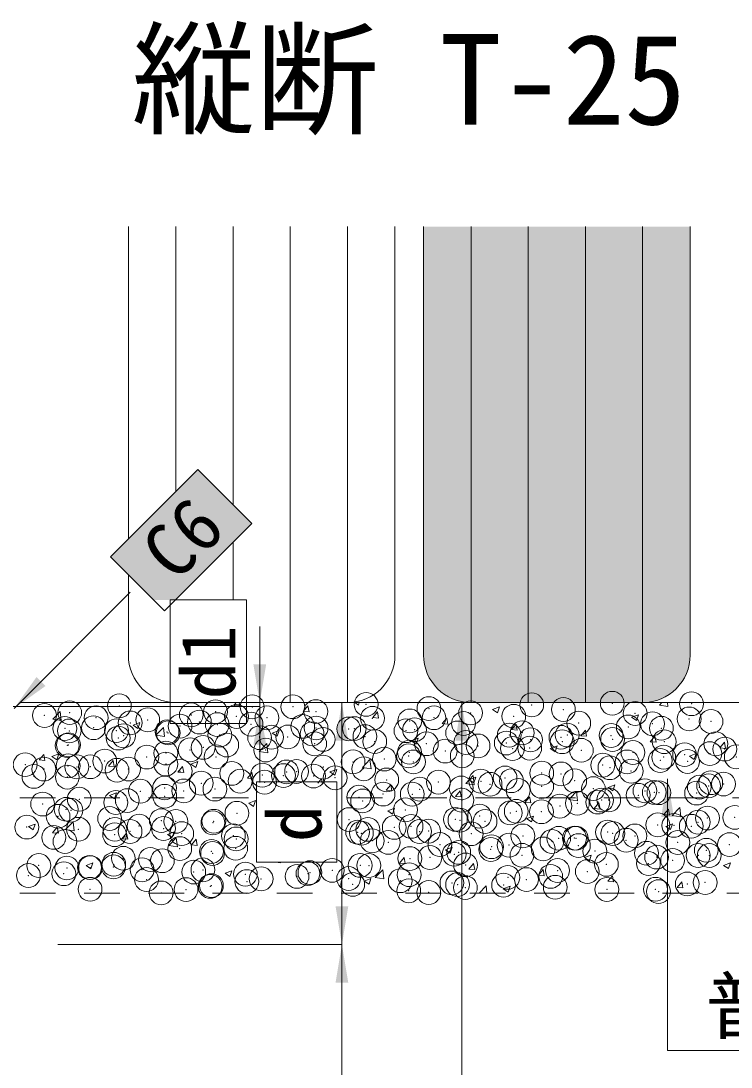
# Model space of a CAD drawing. Units: millimetres, scale not verified. Extents: x 14445 to 39803, y 10010 to 18037.
# Drawn here: x 18161 to 18534, y 14498 to 15047 of the extents above; entities that cross this region are included whole.
import ezdxf
from ezdxf.enums import TextEntityAlignment as Align

# ---------------------------------------------------------------- set-up
doc = ezdxf.new("R2010")
doc.units = ezdxf.units.MM
doc.header["$LTSCALE"] = 25
doc.header["$PDMODE"] = 32
doc.header["$PDSIZE"] = 12.5
doc.linetypes.add('USER1', pattern=[1.35, 0.75, -0.6])
for name, color, linetype, lineweight in [('0_2', 7, 'Continuous', 9), ('寸法線', 7, 'Continuous', 9), ('補助線', 8, 'Continuous', 20), ('ﾊｯﾁﾝｸﾞ', 7, 'Continuous', 5)]:
    doc.layers.add(name, color=color, linetype=linetype, lineweight=lineweight)
doc.styles.add('ＭＳ ゴシック', font='')
doc.styles.get('ＭＳ ゴシック').set_extended_font_data('MS Gothic')

# ---------------------------------------------------------------- blocks, each defined once
blk = doc.blocks.new('filled_arrow')
at = {"color": 0, "linetype": 'Continuous', "lineweight": -2}
blk.add_solid([(7.5, 1.25), (0, 0), (7.5, -1.25)], dxfattribs=at)

msp = doc.modelspace()

# ---------------------------------------------------------------- hatches: boundary and pattern name
at = {"layer": 'ﾊｯﾁﾝｸﾞ'}
for points in [[(18512.73, 14939.15), (18372.73, 14939.15), (18372.73, 14714.15, 0.41421), (18397.73, 14689.15), (18487.73, 14689.15, 0.41421), (18512.73, 14714.15)], [(18282.57, 14783.16), (18254.23, 14811.49), (18208.41, 14765.67), (18231, 14743.08), (18242.5, 14743.08)]]:
    msp.add_hatch(color=256, dxfattribs=at).paths.add_polyline_path(points)

# ---------------------------------------------------------------- linework, layer by layer
at = {"layer": '0_2'}
for p, q in [((18217.73, 14774.99), (18217.73, 14939.15)), ((18357.73, 14939.15), (18357.73, 14714.15)), ((18372.73, 14714.15), (18372.73, 14939.15)), ((18512.73, 14939.15), (18512.73, 14714.15)), ((18217.73, 14714.15), (18217.73, 14756.36)), ((18332.73, 14689.15), (18242.73, 14689.15)), ((18487.73, 14689.15), (18397.73, 14689.15))]:
    msp.add_line(p, q, dxfattribs=at)
at = {"layer": '0_2', "lineweight": 5}
for p, q in [((18242.73, 14799.99), (18242.73, 14939.15)), ((18272.73, 14939.15), (18272.73, 14793)), ((18302.73, 14939.15), (18302.73, 14689.15)), ((18332.73, 14689.15), (18332.73, 14939.15)), ((18397.73, 14689.15), (18397.73, 14939.15)), ((18427.73, 14939.15), (18427.73, 14689.15)), ((18457.73, 14939.15), (18457.73, 14689.15)), ((18487.73, 14689.15), (18487.73, 14939.15)), ((18272.73, 14773.32), (18272.73, 14743.08)), ((18242.73, 14743.08), (18242.73, 14743.32))]:
    msp.add_line(p, q, dxfattribs=at)
at = {"layer": '0_2', "lineweight": 20}
msp.add_line((18160.73, 14689.17), (18712.4, 14689.17), dxfattribs=at)
at = {"layer": '0_2', "linetype": 'USER1'}
for p, q in [((18160.73, 14639.17), (18284.97, 14639.17)), ((18332.42, 14639.17), (18712.4, 14639.17)), ((18160.73, 14589.17), (18712.4, 14589.17))]:
    msp.add_line(p, q, dxfattribs=at)
at = {"layer": '0_2'}
for centre, start, end in [((18242.73, 14714.15), 180, 270), ((18332.73, 14714.15), 270, 0), ((18397.73, 14714.15), 180, 270), ((18487.73, 14714.15), 270, 0)]:
    msp.add_arc(centre, 25, start, end, dxfattribs=at)
at = {"layer": '寸法線'}
for p, q in [((18157.73, 14686.1), (18218.74, 14747.1)), ((18286.74, 14647.15), (18286.74, 14729.15)), ((18180.73, 14689.15), (18329.85, 14689.15)), ((18180.73, 14689.15), (18392.74, 14689.15)), ((18180.73, 14689.15), (18286.74, 14689.15)), ((18329.85, 14562.15), (18329.85, 14689.15)), ((18392.74, 14187.14), (18392.74, 14689.15)), ((18063.17, 14687.15), (18286.74, 14687.15)), ((18180.73, 14562.15), (18329.85, 14562.15)), ((18180.73, 14562.15), (18329.85, 14562.15)), ((18329.85, 14262.14), (18329.85, 14562.15))]:
    msp.add_line(p, q, dxfattribs=at)
msp.add_lwpolyline([(18500.82, 14649.18), (18500.82, 14506.49), (18749.86, 14506.49)], dxfattribs=at)
at = {"layer": '補助線', "lineweight": 13}
for points in [[(18208.41, 14765.67), (18254.23, 14811.49), (18282.57, 14783.16), (18236.75, 14737.34)], [(18239.65, 14678.28), (18239.65, 14743.08), (18279.73, 14743.08), (18279.73, 14678.28)]]:
    msp.add_lwpolyline(points, close=True, dxfattribs=at)
at = {"layer": '補助線'}
msp.add_lwpolyline([(18284.97, 14647.55), (18327.16, 14647.55), (18327.16, 14605.36), (18284.97, 14605.36)], close=True, dxfattribs=at)
at = {"layer": 'ﾊｯﾁﾝｸﾞ'}
for p, q in [((18273.15, 14687.71), (18274.38, 14689.17)), ((18276.18, 14687.44), (18275.86, 14689.17)), ((18336.57, 14689.17), (18338.48, 14687.88)), ((18338.48, 14687.88), (18338.92, 14689.17)), ((18496.55, 14687.83), (18497.84, 14689.17)), ((18501.07, 14687.13), (18500.83, 14689.17)), ((18177.99, 14680.39), (18181.95, 14684.51)), ((18182.51, 14679.69), (18181.95, 14684.51)), ((18273.15, 14687.71), (18276.19, 14687.44)), ((18309.59, 14684.52), (18312.04, 14687.44)), ((18309.59, 14684.52), (18312.63, 14684.25)), ((18312.62, 14684.25), (18312.03, 14687.44)), ((18346.03, 14681.33), (18348.48, 14684.25)), ((18349.05, 14681.06), (18348.47, 14684.25)), ((18408.96, 14685.51), (18411.49, 14683.81)), ((18408.97, 14685.52), (18412.52, 14686.88)), ((18411.49, 14683.81), (18412.52, 14686.88)), ((18496.55, 14687.83), (18501.07, 14687.13)), ((18177.99, 14680.39), (18182.51, 14679.69)), ((18220.27, 14677.27), (18223.83, 14678.64)), ((18222.79, 14675.56), (18223.82, 14678.63)), ((18346.03, 14681.33), (18349.06, 14681.07)), ((18382.46, 14678.14), (18384.91, 14681.06)), ((18382.46, 14678.14), (18385.5, 14677.88)), ((18385.49, 14677.88), (18384.9, 14681.06)), ((18418.9, 14674.96), (18421.35, 14677.87)), ((18421.93, 14674.69), (18421.34, 14677.87)), ((18481.97, 14681.45), (18485.53, 14682.82)), ((18481.97, 14681.44), (18484.5, 14679.74)), ((18484.5, 14679.74), (18485.53, 14682.81)), ((18220.27, 14677.26), (18222.79, 14675.56)), ((18232.21, 14671.98), (18236.17, 14676.1)), ((18236.73, 14671.28), (18236.16, 14676.1)), ((18293.27, 14673.2), (18295.8, 14671.49)), ((18293.28, 14673.2), (18296.83, 14674.57)), ((18295.8, 14671.49), (18296.83, 14674.56)), ((18418.9, 14674.96), (18421.94, 14674.69)), ((18455.34, 14671.77), (18457.79, 14674.69)), ((18458.36, 14671.5), (18457.78, 14674.68)), ((18232.21, 14671.98), (18236.73, 14671.28)), ((18286.43, 14663.57), (18290.38, 14667.69)), ((18290.94, 14662.87), (18290.38, 14667.69)), ((18366.28, 14669.13), (18369.84, 14670.5)), ((18366.28, 14669.13), (18368.81, 14667.42)), ((18368.81, 14667.42), (18369.84, 14670.49)), ((18455.34, 14671.77), (18458.37, 14671.5)), ((18491.78, 14668.58), (18494.22, 14671.5)), ((18491.78, 14668.58), (18494.81, 14668.31)), ((18494.8, 14668.31), (18494.21, 14671.5)), ((18528.21, 14665.39), (18530.66, 14668.31)), ((18531.24, 14665.12), (18530.65, 14668.31)), ((18170.89, 14659.06), (18173.34, 14661.98)), ((18173.92, 14658.79), (18173.33, 14661.98)), ((18177.59, 14660.89), (18181.14, 14662.25)), ((18180.11, 14659.18), (18181.14, 14662.25)), ((18286.42, 14663.57), (18290.94, 14662.87)), ((18439.28, 14665.06), (18441.81, 14663.35)), ((18439.29, 14665.07), (18442.85, 14666.43)), ((18441.81, 14663.35), (18442.84, 14666.42)), ((18512.29, 14661), (18515.85, 14662.36)), ((18514.82, 14659.29), (18515.85, 14662.36)), ((18528.21, 14665.39), (18531.25, 14665.13)), ((18170.89, 14659.06), (18173.93, 14658.79)), ((18177.58, 14660.88), (18180.11, 14659.18)), ((18207.33, 14655.87), (18209.78, 14658.79)), ((18207.33, 14655.87), (18210.36, 14655.61)), ((18210.36, 14655.6), (18209.77, 14658.79)), ((18243.77, 14652.68), (18246.21, 14655.6)), ((18246.79, 14652.42), (18246.21, 14655.6)), ((18250.59, 14656.82), (18254.15, 14658.18)), ((18250.59, 14656.81), (18253.12, 14655.11)), ((18253.12, 14655.11), (18254.15, 14658.18)), ((18340.64, 14655.16), (18344.6, 14659.29)), ((18345.16, 14654.46), (18344.6, 14659.29)), ((18512.29, 14660.99), (18514.82, 14659.29)), ((18243.77, 14652.68), (18246.8, 14652.42)), ((18280.2, 14649.5), (18282.65, 14652.41)), ((18283.23, 14649.23), (18282.64, 14652.41)), ((18323.6, 14652.75), (18327.16, 14654.12)), ((18323.6, 14652.74), (18326.12, 14651.04)), ((18326.12, 14651.04), (18327.15, 14654.11)), ((18340.64, 14655.16), (18345.16, 14654.46)), ((18394.86, 14646.75), (18398.81, 14650.88)), ((18399.37, 14646.05), (18398.81, 14650.88)), ((18280.2, 14649.5), (18283.24, 14649.23)), ((18317.15, 14646.91), (18319.09, 14649.23)), ((18319.51, 14646.91), (18319.08, 14649.22)), ((18353.08, 14643.12), (18355.53, 14646.04)), ((18356.1, 14642.85), (18355.52, 14646.04)), ((18394.86, 14646.76), (18399.37, 14646.06)), ((18396.6, 14648.68), (18400.16, 14650.05)), ((18396.6, 14648.67), (18399.13, 14646.97)), ((18399.13, 14646.97), (18400.16, 14650.04)), ((18469.61, 14644.61), (18473.17, 14645.98)), ((18472.13, 14642.9), (18473.17, 14645.97)), ((18207.91, 14640.43), (18211.47, 14641.8)), ((18207.91, 14640.43), (18209.78, 14639.17)), ((18209.78, 14639.17), (18210.43, 14638.72)), ((18210.43, 14638.72), (18210.58, 14639.17)), ((18210.58, 14639.17), (18211.46, 14641.79)), ((18353.08, 14643.12), (18356.11, 14642.85)), ((18389.51, 14639.93), (18391.96, 14642.85)), ((18389.51, 14639.93), (18392.55, 14639.67)), ((18392.54, 14639.66), (18391.95, 14642.85)), ((18425.95, 14636.74), (18427.98, 14639.17)), ((18427.98, 14639.17), (18428.4, 14639.66)), ((18428.48, 14639.17), (18428.39, 14639.66)), ((18428.98, 14636.48), (18428.48, 14639.17)), ((18449.07, 14638.35), (18449.86, 14639.17)), ((18449.86, 14639.17), (18453.03, 14642.47)), ((18453.41, 14639.17), (18453.03, 14642.47)), ((18453.59, 14637.64), (18453.41, 14639.17)), ((18469.61, 14644.61), (18472.13, 14642.9)), ((18280.91, 14636.36), (18283.44, 14634.65)), ((18280.92, 14636.37), (18284.47, 14637.73)), ((18283.44, 14634.65), (18284.47, 14637.72)), ((18353.92, 14632.3), (18357.48, 14633.66)), ((18356.45, 14630.59), (18357.48, 14633.66)), ((18425.95, 14636.74), (18428.99, 14636.48)), ((18449.07, 14638.35), (18453.59, 14637.65)), ((18462.39, 14633.56), (18464.84, 14636.48)), ((18465.41, 14633.29), (18464.83, 14636.47)), ((18503.29, 14629.94), (18507.25, 14634.06)), ((18507.8, 14629.24), (18507.24, 14634.06)), ((18353.92, 14632.29), (18356.45, 14630.59)), ((18426.92, 14628.22), (18429.45, 14626.52)), ((18426.93, 14628.23), (18430.48, 14629.59)), ((18429.45, 14626.52), (18430.48, 14629.59)), ((18462.39, 14633.56), (18465.42, 14633.29)), ((18498.82, 14630.37), (18501.27, 14633.29)), ((18498.82, 14630.37), (18501.86, 14630.1)), ((18501.85, 14630.1), (18501.26, 14633.29)), ((18503.29, 14629.94), (18507.81, 14629.24)), ((18165.22, 14624.04), (18167.75, 14622.34)), ((18165.23, 14624.05), (18168.78, 14625.41)), ((18167.75, 14622.34), (18168.78, 14625.41)), ((18177.94, 14620.85), (18180.39, 14623.77)), ((18180.97, 14620.58), (18180.38, 14623.76)), ((18184.73, 14622.49), (18188.69, 14626.62)), ((18189.24, 14621.79), (18188.68, 14626.62)), ((18499.93, 14624.16), (18503.49, 14625.53)), ((18499.93, 14624.15), (18502.46, 14622.45)), ((18502.46, 14622.45), (18503.49, 14625.52)), ((18177.94, 14620.85), (18180.98, 14620.58)), ((18184.73, 14622.5), (18189.25, 14621.8)), ((18214.38, 14617.66), (18216.83, 14620.58)), ((18214.38, 14617.66), (18217.41, 14617.39)), ((18217.4, 14617.39), (18216.82, 14620.58)), ((18238.23, 14619.98), (18241.79, 14621.35)), ((18238.23, 14619.97), (18240.76, 14618.27)), ((18238.94, 14614.09), (18242.9, 14618.21)), ((18240.76, 14618.27), (18241.79, 14621.34)), ((18243.46, 14613.38), (18242.9, 14618.21)), ((18250.81, 14614.47), (18253.26, 14617.39)), ((18253.84, 14614.2), (18253.25, 14617.39)), ((18238.94, 14614.09), (18243.46, 14613.39)), ((18250.81, 14614.47), (18253.85, 14614.21)), ((18384.24, 14611.84), (18387.8, 14613.21)), ((18384.24, 14611.84), (18386.77, 14610.13)), ((18386.77, 14610.13), (18387.8, 14613.2)), ((18360.12, 14604.91), (18362.57, 14607.83)), ((18363.15, 14604.64), (18362.56, 14607.83)), ((18457.25, 14607.78), (18460.81, 14609.14)), ((18457.25, 14607.77), (18459.77, 14606.06)), ((18459.77, 14606.06), (18460.8, 14609.13)), ((18195.55, 14603.6), (18199.11, 14604.96)), ((18195.55, 14603.59), (18198.07, 14601.88)), ((18198.07, 14601.88), (18199.1, 14604.95)), ((18268.56, 14599.53), (18272.11, 14600.89)), ((18271.08, 14597.82), (18272.11, 14600.89)), ((18295.24, 14605.36), (18297.68, 14604.98)), ((18297.68, 14604.98), (18297.63, 14605.36)), ((18347.38, 14597.27), (18351.33, 14601.39)), ((18351.89, 14596.57), (18351.33, 14601.39)), ((18360.12, 14604.91), (18363.16, 14604.64)), ((18396.56, 14601.72), (18399.01, 14604.64)), ((18396.56, 14601.72), (18399.6, 14601.45)), ((18399.59, 14601.45), (18399, 14604.64)), ((18433, 14598.53), (18435.45, 14601.45)), ((18436.03, 14598.27), (18435.44, 14601.45)), ((18530.25, 14603.7), (18532.78, 14602)), ((18530.26, 14603.71), (18533.81, 14605.07)), ((18532.78, 14602), (18533.81, 14605.07)), ((18268.55, 14599.52), (18271.08, 14597.82)), ((18341.56, 14595.46), (18345.12, 14596.82)), ((18341.56, 14595.45), (18344.08, 14593.75)), ((18344.09, 14593.75), (18345.12, 14596.82)), ((18347.37, 14597.27), (18351.89, 14596.57)), ((18433, 14598.53), (18436.03, 14598.27)), ((18469.44, 14595.35), (18471.88, 14598.26)), ((18469.44, 14595.34), (18472.47, 14595.08)), ((18472.46, 14595.08), (18471.87, 14598.26)), ((18401.89, 14589.17), (18405.55, 14592.98)), ((18405.99, 14589.17), (18405.55, 14592.98)), ((18414.56, 14591.38), (18417.09, 14589.68)), ((18414.57, 14591.39), (18418.12, 14592.76)), ((18417.09, 14589.68), (18418.12, 14592.75)), ((18505.87, 14592.16), (18508.32, 14595.08)), ((18505.87, 14592.16), (18508.91, 14591.89)), ((18508.9, 14591.89), (18508.31, 14595.07))]:
    msp.add_line(p, q, dxfattribs=at)
for p in [(18342.56, 14688.24), (18429.53, 14687.98), (18471.81, 14688.8), (18513.44, 14688.57), (18173.67, 14682.4), (18186.92, 14683.88), (18213, 14687.45), (18250.78, 14682.72), (18263.5, 14684.4), (18282.74, 14686.93), (18304.11, 14686.99), (18316.17, 14684.43), (18375.54, 14686), (18397.45, 14683.76), (18446.15, 14685.54), (18483.82, 14683.48), (18200.79, 14681.25), (18218.7, 14678.5), (18227.91, 14680.11), (18244.86, 14676.82), (18255.03, 14678.96), (18264.43, 14677.6), (18274.49, 14681.9), (18282.15, 14677.82), (18290.51, 14681.18), (18345.91, 14680.92), (18365.49, 14679.55), (18378.21, 14681.22), (18393.68, 14678.16), (18420.07, 14681.97), (18454.19, 14678.4), (18492.93, 14678.05), (18512.17, 14680.58), (18523.66, 14679.27), (18184.39, 14675.58), (18186.74, 14674.29), (18199.46, 14675.97), (18211.5, 14674.43), (18215.24, 14671.73), (18238.05, 14673.79), (18238.62, 14673.29), (18265.74, 14672.14), (18309.26, 14676.67), (18314.17, 14672.79), (18316.29, 14675.83), (18333.41, 14675.33), (18336.38, 14675.53), (18341.94, 14671.33), (18363.5, 14674.38), (18368.02, 14674.91), (18390.62, 14673.23), (18417.74, 14672.09), (18424.56, 14673.31), (18448.13, 14672.15), (18471.19, 14671.89), (18480.21, 14676.38), (18497.58, 14675.69), (18185.61, 14666.65), (18186.3, 14666.97), (18212.39, 14670.54), (18269.37, 14666.89), (18286.66, 14670.75), (18292.86, 14670.99), (18301.46, 14671.12), (18315.56, 14667.52), (18319.98, 14669.85), (18347.09, 14668.7), (18374.21, 14667.56), (18394.94, 14668.23), (18401.33, 14666.41), (18416.17, 14667.94), (18428.89, 14669.62), (18444.86, 14670.94), (18445.53, 14668.63), (18471.97, 14669.8), (18499.09, 14668.65), (18526.21, 14667.51), (18227.41, 14660.58), (18237.42, 14662.69), (18250.13, 14664.36), (18257.03, 14665.66), (18263.81, 14660.69), (18289.9, 14664.27), (18364.85, 14661.19), (18365.31, 14663.14), (18384.09, 14663.72), (18393.06, 14661.25), (18419.45, 14665.06), (18428.45, 14665.27), (18455.57, 14664.12), (18482.68, 14662.97), (18498.8, 14660.55), (18509.8, 14661.83), (18523.04, 14662.36), (18530.89, 14664.77), (18536.92, 14660.68), (18163.57, 14656.58), (18186.09, 14655.93), (18190.69, 14655.43), (18197.78, 14655.49), (18205.33, 14658.46), (18237.43, 14656.88), (18320.05, 14655.29), (18335.69, 14658.05), (18352.13, 14659.51), (18367.41, 14658), (18466.85, 14656.34), (18470.57, 14654.97), (18479.56, 14658.01), (18496.96, 14658.78), (18511.34, 14658.26), (18168.16, 14650.41), (18173.38, 14654.26), (18185.69, 14650.05), (18211.77, 14653.63), (18217.8, 14654.29), (18244.92, 14653.14), (18272.04, 14652), (18288.09, 14651.08), (18299.16, 14650.85), (18300.81, 14652.76), (18306.06, 14652.97), (18314.94, 14650.61), (18326.28, 14649.7), (18341.32, 14654.42), (18415.52, 14649.58), (18434.76, 14652.12), (18444.91, 14651.72), (18481.72, 14653.17), (18236.77, 14644.33), (18256.01, 14646.86), (18276.43, 14647.88), (18289.28, 14647.36), (18353.39, 14648.56), (18380.51, 14647.41), (18392.45, 14644.34), (18402.81, 14647.91), (18407.63, 14646.27), (18418.83, 14648.15), (18434.75, 14645.12), (18452.09, 14648.09), (18461.87, 14643.98), (18517.52, 14644.73), (18522.42, 14645.45), (18523.52, 14647.1), (18530.24, 14646.41), (18191.97, 14638.43), (18224.05, 14642.65), (18236.81, 14639.97), (18246.81, 14642.8), (18263.2, 14643.78), (18338.77, 14639.48), (18351.48, 14641.15), (18366.79, 14641.08), (18370.72, 14643.68), (18422.47, 14643), (18485.44, 14640.51), (18488.99, 14642.83), (18493.89, 14642.02), (18496.34, 14641.87), (18516.1, 14641.68), (18172.73, 14635.89), (18185.07, 14633.14), (18211.15, 14636.72), (18217.18, 14637.71), (18340.71, 14637.51), (18392.84, 14637.91), (18444.3, 14634.81), (18453.48, 14636.3), (18464.26, 14636.93), (18466.2, 14637.98), (18469.96, 14638.06), (18180.79, 14629.47), (18187.56, 14632.63), (18207.91, 14628.33), (18274.73, 14631.05), (18333.59, 14627.74), (18363.21, 14632.83), (18389.44, 14627.87), (18391.83, 14627.43), (18402.16, 14629.55), (18418.21, 14631.23), (18421.4, 14632.08), (18434.64, 14631.85), (18521.81, 14628.54), (18536.11, 14628.91), (18164.39, 14623.8), (18191.5, 14622.65), (18210.69, 14622.62), (18223.4, 14624.29), (18235.03, 14627.18), (18236.19, 14623.06), (18242.64, 14626.82), (18262.15, 14626.04), (18262.58, 14626.87), (18343.5, 14622.6), (18357.36, 14623.65), (18366.17, 14624.17), (18405.01, 14626.76), (18495.72, 14624.96), (18504.16, 14624.7), (18513.29, 14624.24), (18516.88, 14626.37), (18178.6, 14618.39), (18210.53, 14619.81), (18218.62, 14621.5), (18245.74, 14620.36), (18272.86, 14619.21), (18274.34, 14617.57), (18338.12, 14621.12), (18340.09, 14620.6), (18345.76, 14616.59), (18370.62, 14621.45), (18375.39, 14621.68), (18397.74, 14620.31), (18424.86, 14619.16), (18443.68, 14617.9), (18451.97, 14618.02), (18452.84, 14617.94), (18469.34, 14621.15), (18472.08, 14620.47), (18479.09, 14616.87), (18483.67, 14619.15), (18184.45, 14616.23), (18244.71, 14612.49), (18261.36, 14611.01), (18274.08, 14612.68), (18354.21, 14615.78), (18381.33, 14614.63), (18408.04, 14612.04), (18408.45, 14613.48), (18417.6, 14614.32), (18435.57, 14612.34), (18440.12, 14616.27), (18454.04, 14614.07), (18462.69, 14611.19), (18506.21, 14615.72), (18521.19, 14611.63), (18533.33, 14614.58), (18215.09, 14607.4), (18229.28, 14606.79), (18235.58, 14606.15), (18261.96, 14609.96), (18365.55, 14607.26), (18376.08, 14607.84), (18388.8, 14609.51), (18391.21, 14610.52), (18424.41, 14608.98), (18489.8, 14610.05), (18495.11, 14608.05), (18503.51, 14606.34), (18516.92, 14608.9), (18522.75, 14608.87), (18170.69, 14603.65), (18185.46, 14602.32), (18197.32, 14602.58), (18197.8, 14602.51), (18209.92, 14602.9), (18210.04, 14604.25), (18224.92, 14601.36), (18252.04, 14600.21), (18256.88, 14601.33), (18324.76, 14601.08), (18339.47, 14603.69), (18344, 14603.61), (18394.79, 14603.9), (18443.06, 14600.99), (18458.71, 14600.44), (18468.72, 14604.24), (18490.79, 14604.66), (18165.24, 14598.36), (18183.83, 14599.32), (18227.26, 14596.25), (18279.16, 14599.07), (18279.96, 14595.18), (18287.43, 14596.63), (18306.28, 14597.92), (18312.04, 14599.41), (18313.08, 14599.88), (18333.4, 14596.78), (18360.51, 14595.63), (18365.16, 14598.81), (18387.63, 14594.49), (18416.98, 14597.41), (18426.75, 14596.23), (18439.47, 14597.91), (18520.57, 14594.72), (18197.63, 14591.16), (18234.96, 14589.24), (18248, 14590.97), (18260.72, 14592.65), (18261.34, 14593.05), (18335.54, 14593.73), (18364.93, 14590.35), (18375.43, 14589.47), (18390.59, 14593.6), (18394.67, 14592.01), (18414.75, 14593.34), (18441.87, 14592.19), (18468.99, 14591.05), (18494.49, 14591.14), (18496.1, 14589.9), (18511.19, 14593.93)]:
    msp.add_point(p, dxfattribs=at)

# ---------------------------------------------------------------- block references
at = {"layer": '寸法線', "xscale": 2.67, "yscale": 2.67}
for p, rotation in [((18286.74, 14689.15), 90), ((18157.73, 14686.1), 45), ((18329.85, 14689.15), 270), ((18392.74, 14689.15), 270), ((18286.74, 14687.15), 270), ((18500.82, 14649.18), 270), ((18329.85, 14562.15), 90), ((18329.85, 14562.15), 270)]:
    msp.add_blockref('filled_arrow', p, dxfattribs=dict(at, rotation=rotation))

# ---------------------------------------------------------------- texts
at = {"layer": '0_2', "style": 'ＭＳ ゴシック'}
msp.add_text('縦断 T-25', height=47.47, dxfattribs=at).set_placement((18219.54, 15040.18), align=Align.TOP_LEFT)
at = {"layer": '寸法線', "style": 'ＭＳ ゴシック'}
msp.add_text('C6', height=28.48, rotation=45, dxfattribs=at).set_placement((18222.27, 14771.85), align=Align.TOP_LEFT)
for s, p in [('d1', (18259.65, 14710.32)), ('d', (18304.85, 14625.65))]:
    msp.add_text(s, height=28.48, rotation=90, dxfattribs=at).set_placement(p, align=Align.MIDDLE_CENTER)
msp.add_text('普通アスコン', height=28.48, dxfattribs=at).set_placement((18520.82, 14544.16), align=Align.TOP_LEFT)

doc.saveas('drawing.dxf')
